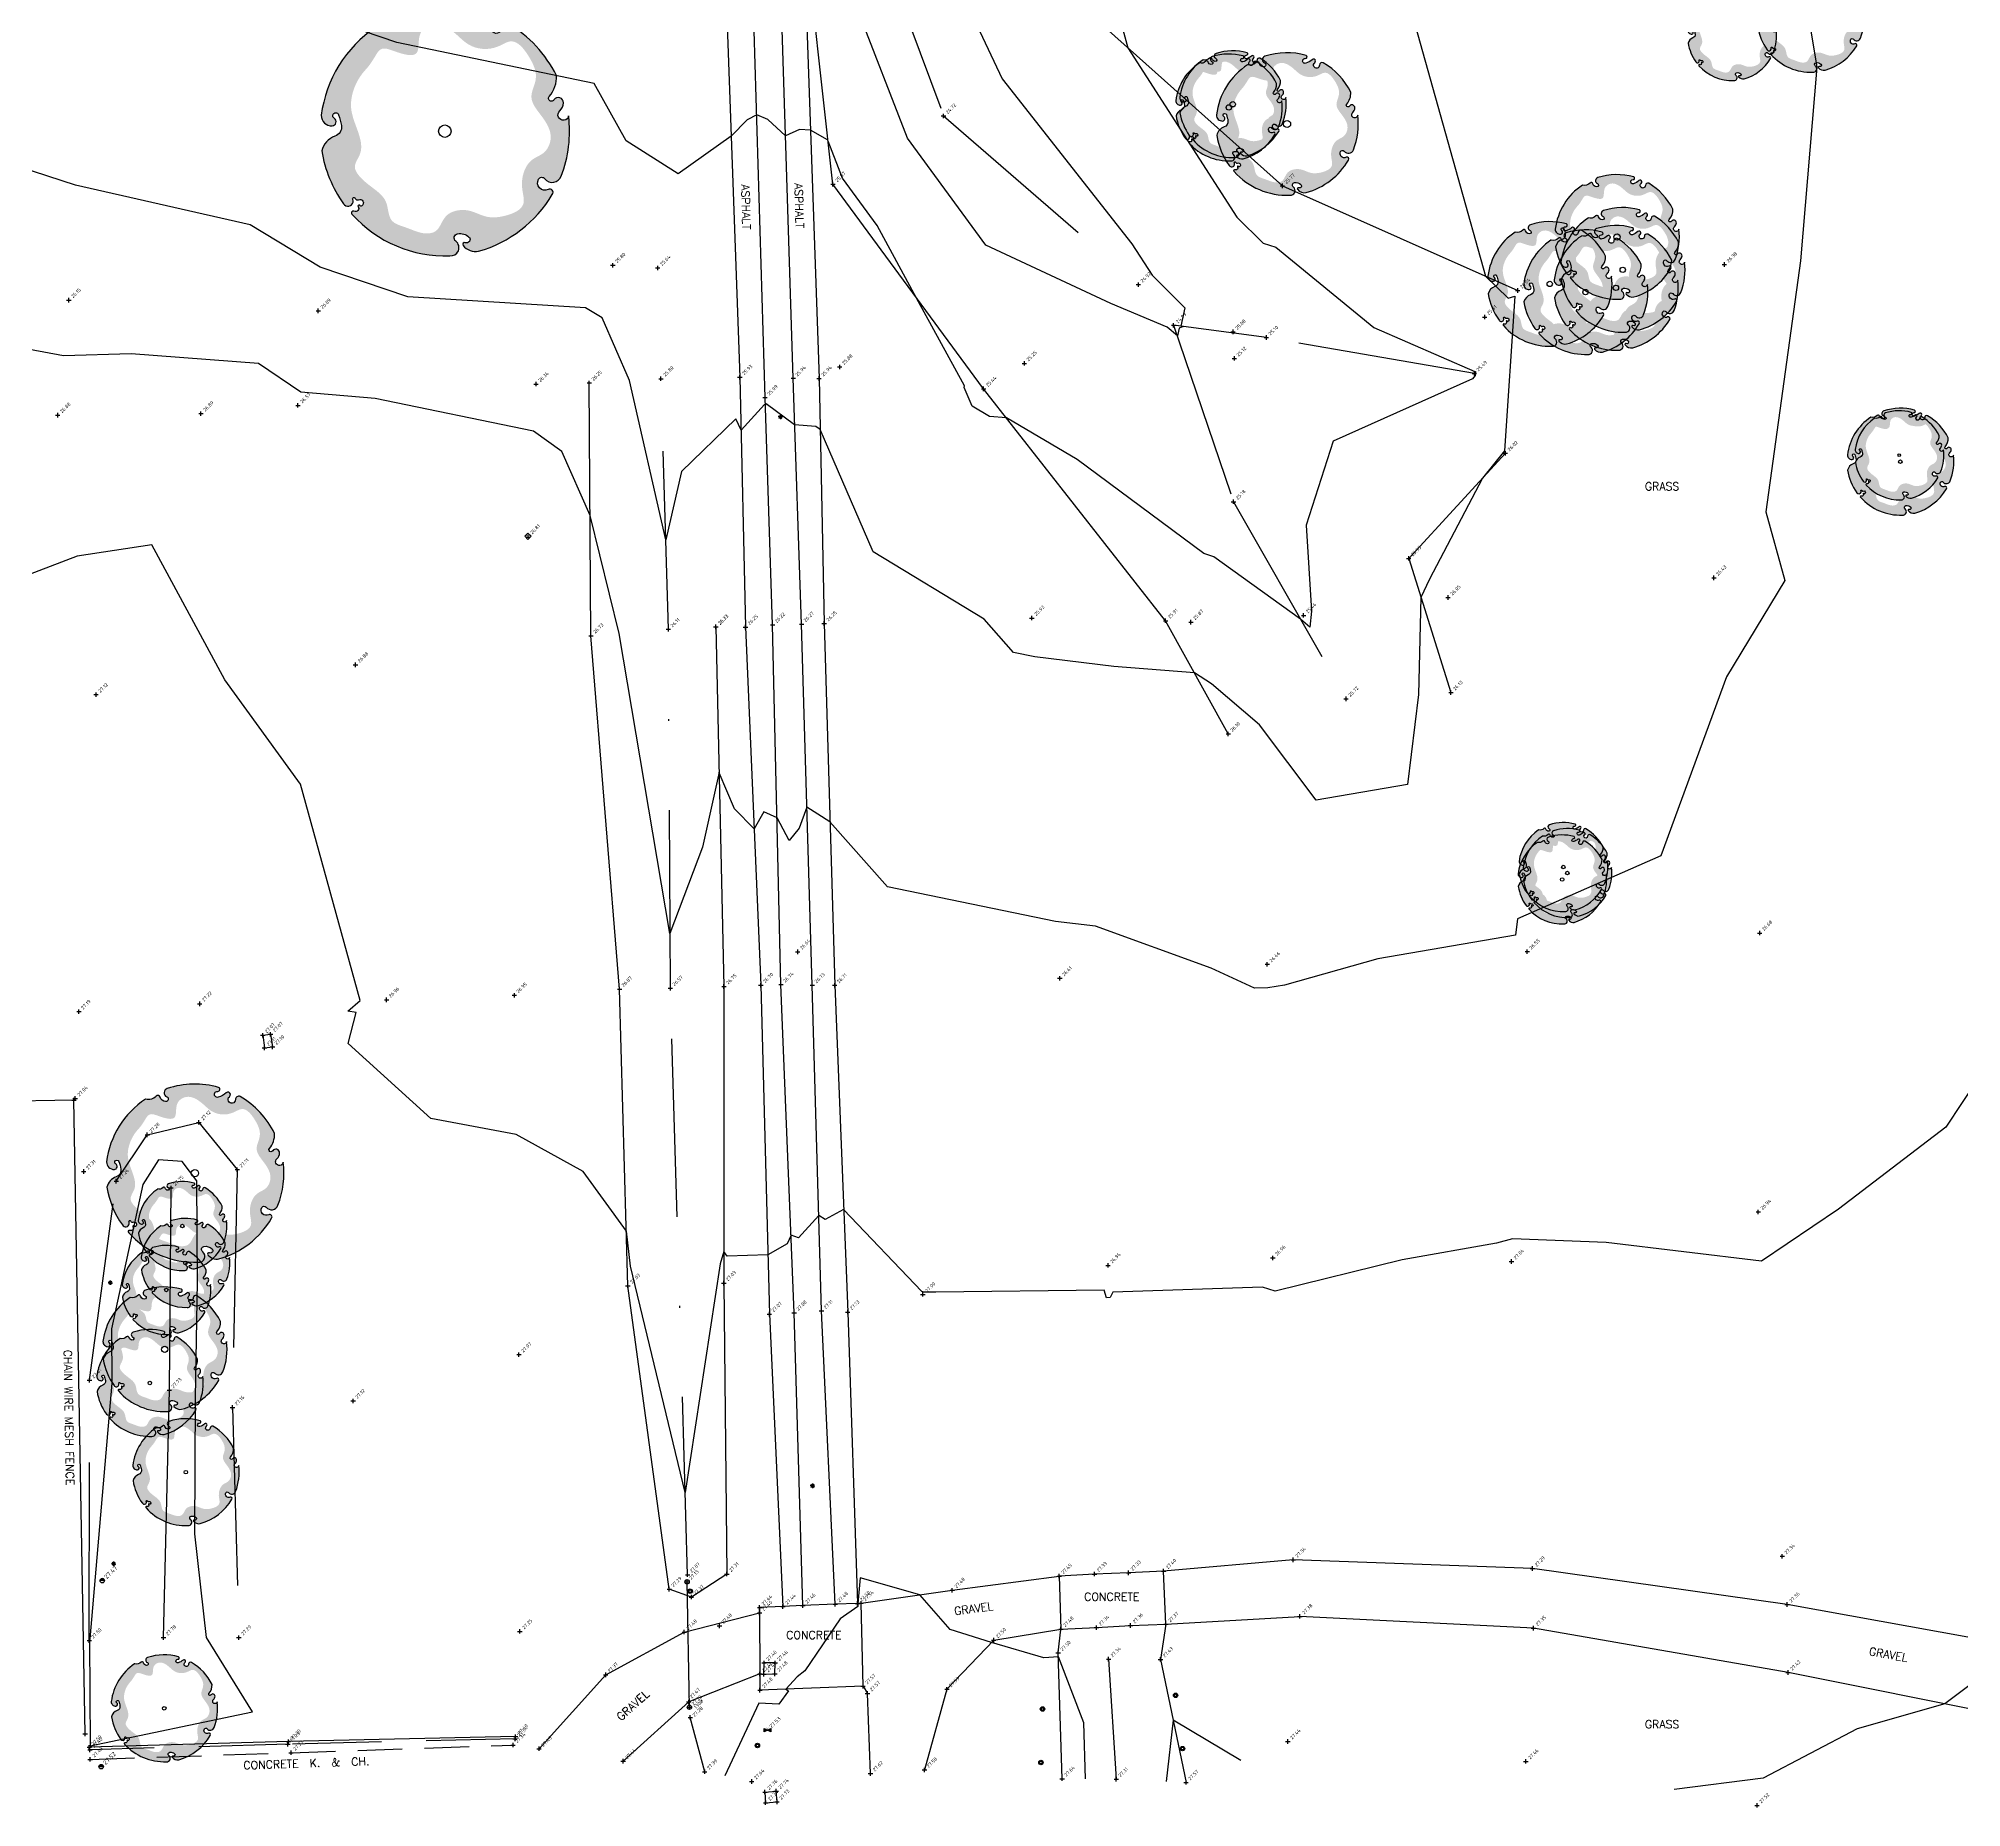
# Model space of a CAD drawing. Header units: metres. Extents: x 245957 to 247358, y 7418632 to 7419642.
# Drawn here: x 246293 to 246401, y 7418790.5 to 7418889.8 of the extents above; entities that cross this region are included whole.
import ezdxf
from ezdxf.enums import TextEntityAlignment as Align

# ---------------------------------------------------------------- set-up
doc = ezdxf.new("R2010")
doc.units = ezdxf.units.M
for name, pattern in [('DASHDOT', [10, 5, -2.5, 0, -2.5]), ('DASHED', [0.75, 0.5, -0.25]), ('HIDDEN', [0.375, 0.25, -0.125]), ('PHANTOM', [2.5, 1.25, -0.25, 0.25, -0.25, 0.25, -0.25])]:
    doc.linetypes.add(name, pattern=pattern)
for name, color, linetype in [('-TEXT', 7, 'Continuous'), ('102_TOP_OF_BANK', 37, 'PHANTOM'), ('102_TOP_OF_BANK-L', 37, 'PHANTOM'), ('102_TOP_OF_BANK-S', 37, 'PHANTOM'), ('103_TOE_OF_BATTER', 37, 'DASHDOT'), ('103_TOE_OF_BATTER-L', 37, 'DASHDOT'), ('103_TOE_OF_BATTER-S', 37, 'DASHDOT'), ('104_EXISTING_SURFACE-L', 35, 'Continuous'), ('104_EXISTING_SURFACE-S', 35, 'Continuous'), ('201_SINGLE_TREE-H', 63, 'Continuous'), ('201_SINGLE_TREE-S', 96, 'Continuous'), ('307_WING_WALL-L', 84, 'Continuous'), ('307_WING_WALL-S', 84, 'Continuous'), ('321_INVERT_OF_PIPE', 84, 'Continuous'), ('321_INVERT_OF_PIPE-L', 84, 'Continuous'), ('321_INVERT_OF_PIPE-S', 84, 'Continuous'), ('403_EDGE_OF_BITUMEN', 8, 'Continuous'), ('403_EDGE_OF_BITUMEN-L', 8, 'Continuous'), ('403_EDGE_OF_BITUMEN-S', 8, 'Continuous'), ('405_EDGE_FORMATION', 33, 'Continuous'), ('405_EDGE_FORMATION-L', 33, 'Continuous'), ('405_EDGE_FORMATION-S', 33, 'Continuous'), ('408_BACK_OF_KERB', 10, 'Continuous'), ('408_BACK_OF_KERB-L', 10, 'Continuous'), ('408_BACK_OF_KERB-S', 10, 'Continuous'), ('521_BOLLARD', 89, 'Continuous'), ('521_BOLLARD-S', 89, 'Continuous'), ('903_FENCE', 24, 'FENCELINE'), ('903_FENCE-S', 24, 'Continuous'), ('Surface_Contours_Major', 4, 'Continuous'), ('Surface_Contours_Minor', 253, 'Continuous')]:
    doc.layers.add(name, color=color, linetype=linetype)
for name, color, linetype, true_color in [('406_LIP_OF_KERB', 7, 'HIDDEN', 0xff4100), ('406_LIP_OF_KERB-L', 7, 'HIDDEN', 0xff4100), ('406_LIP_OF_KERB-S', 7, 'HIDDEN', 0xff4100), ('407_INVERT_OF_KERB', 7, 'DASHED', 0xff4100), ('407_INVERT_OF_KERB-L', 7, 'DASHED', 0xff4100), ('407_INVERT_OF_KERB-S', 7, 'DASHED', 0xff4100), ('419_EDGE_OF_CONCRETE', 7, 'Continuous', 0xff4100), ('419_EDGE_OF_CONCRETE-L', 7, 'Continuous', 0xff4100), ('419_EDGE_OF_CONCRETE-S', 7, 'Continuous', 0xff4100), ('711_LIGHT_POLE-S', 7, 'Continuous', 0xffa500), ('716_ELECTRICITY_PIT', 7, 'ELECTRICAL', 0xffa500), ('716_ELECTRICITY_PIT-L', 7, 'ELECTRICAL', 0xffa500), ('716_ELECTRICITY_PIT-S', 7, 'ELECTRICAL', 0xffa500), ('751_WATER_STOP_VALVE-L', 7, 'Continuous', 0x0041ff), ('751_WATER_STOP_VALVE-S', 7, 'Continuous', 0x0041ff), ('762_UNCLASSIFIED_PIT', 7, 'Continuous', 0xff64ac), ('762_UNCLASSIFIED_PIT-L', 7, 'Continuous', 0xff64ac), ('762_UNCLASSIFIED_PIT-S', 7, 'Continuous', 0xff64ac), ('764_UNCLASS_UTILITY-L', 7, 'Continuous', 0xff64ac), ('764_UNCLASS_UTILITY-S', 7, 'Continuous', 0xff64ac)]:
    doc.layers.add(name, color=color, linetype=linetype, true_color=true_color)
doc.styles.add('ISO', font='iso.shx')
doc.styles.add('ISO18', font='iso.shx')
doc.styles.add('ISO2.5', font='isocp.shx', dxfattribs={"height": 2.5})
doc.styles.get("Standard").update_dxf_attribs({"font": 'SIMPLEX.shx'})
doc.styles.add('Styleromans', font='romans.shx')
doc.linetypes.add('ELECTRICAL', pattern='A,2,-0.15,["E",ISO18,S=0.2,R=0,X=-0.015,Y=-0.1],-0.15', length=2.3)
doc.linetypes.add('FENCELINE', pattern='A,0.5,-0.2,["/",Standard,S=0.1,R=0,X=0,Y=-0.05],-0.25', length=0.95)

# ---------------------------------------------------------------- blocks, each defined once
blk = doc.blocks.new('CROSS')
at = {"color": 0, "linetype": 'Continuous'}
for p, q in [((-0.5, 0), (0.5, 0)), ((0, -0.5), (0, 0.5))]:
    blk.add_line(p, q, dxfattribs=at)
blk = doc.blocks.new('321')
at = {"layer": '321_INVERT_OF_PIPE', "color": 0, "linetype": 'Continuous'}
for p, q in [((-0.5, 0), (0.5, 0)), ((0, -0.5), (0, 0.5))]:
    blk.add_line(p, q, dxfattribs=at)
blk.add_circle((0, 0), 0.5, dxfattribs=at)
blk = doc.blocks.new('521')
at = {"layer": '521_BOLLARD', "color": 0}
for radius in [0.5, 0.39, 0.3]:
    blk.add_circle((0, 0), radius, dxfattribs=at)
blk = doc.blocks.new('716')
at = {"layer": '716_ELECTRICITY_PIT', "color": 0, "linetype": 'Continuous'}
for p, q in [((0, 0.5), (-0.5, 0)), ((0.5, 0), (-0.5, 0)), ((-0.48, 0.13), (0.48, 0.13)), ((-0.43, 0.26), (-0.43, 0)), ((0.43, 0.25), (-0.43, 0.25)), ((-0.36, 0.35), (0.36, 0.35)), ((-0.35, 0), (-0.35, 0.36)), ((-0.35, 0), (0, 0.35)), ((0.26, 0.43), (-0.26, 0.43)), ((-0.25, 0.43), (-0.25, 0)), ((0, 0.25), (-0.25, 0)), ((-0.13, 0), (-0.13, 0.48)), ((-0.13, 0), (0, 0.13)), ((0, 0.5), (0, 0)), ((0.5, 0), (0, 0.5)), ((0, 0.35), (0.35, 0)), ((0.25, 0), (0, 0.25)), ((0, 0.13), (0.13, 0)), ((0.13, 0), (0.13, 0.48)), ((0.25, 0), (0.25, 0.43)), ((0.35, 0.36), (0.35, 0)), ((0.43, 0), (0.43, 0.26))]:
    blk.add_line(p, q, dxfattribs=at)
at = {"layer": '716_ELECTRICITY_PIT', "color": 0}
blk.add_circle((0, 0), 0.5, dxfattribs=at).dxf.unprotected_set("ltscale", 0)
blk = doc.blocks.new('201T')
at = {"layer": '201_SINGLE_TREE-S'}
blk.add_circle((0, 0), 0.5, dxfattribs=at)
blk = doc.blocks.new('201C')
at = {"layer": '201_SINGLE_TREE-H', "transparency": 33554534}
h = blk.add_hatch(color=256, dxfattribs=at)
h.paths.add_polyline_path([(-0.3717, -0.3344, 0.222926), (0.0196, -0.4996, 0.770799), (0.0439, -0.4417, -0.650302), (0.0511, -0.4116, -0.234737), (0.0964, -0.4247, -0.847312), (0.0816, -0.4475, 0.78443), (0.0732, -0.4583, 0.276934), (0.1352, -0.4813, 0.193599), (0.4309, -0.2536, 0.800435), (0.4144, -0.2337, -0.75216), (0.3757, -0.1925, -0.528914), (0.4006, -0.1909, 0.594112), (0.4663, -0.1804, 0.123805), (0.4962, 0.0616, -1.41759), (0.4607, 0.0811, 0.206906), (0.4758, 0.1133, 0.759729), (0.4374, 0.1252, -1.073307), (0.4187, 0.1392, 0.194379), (0.4474, 0.2231, 0.144612), (0.2544, 0.4304, 0.53339), (0.2277, 0.4128, -1.592592), (0.1939, 0.4293, 1.030038), (0.1758, 0.4513, -0.10361), (0.1314, 0.4262, -1.238487), (0.1282, 0.4593, 0.884725), (0.1336, 0.4818, 0.147549), (-0.1551, 0.4753, 0.71725), (-0.1579, 0.4291, -0.864032), (-0.1646, 0.4015, -0.310704), (-0.1946, 0.4266, 0.58143), (-0.2167, 0.4321, -0.281558), (-0.2766, 0.4162), (-0.2775, 0.4159, 0.217121), (-0.4959, 0.0634), (-0.4959, 0.0634, 0.440011), (-0.4522, 0.021, 0.723973), (-0.4442, 0.0516, -1.384648), (-0.4262, 0.0659, -0.051107), (-0.4149, 0.0223, -0.361502), (-0.441, -0.0208, 0.256822), (-0.4937, -0.0791, 0.116166), (-0.4065, -0.2911, 0.67803), (-0.3682, -0.2843, 0.170035), (-0.3696, -0.274, -1.054701), (-0.3596, -0.2696, 0.431903), (-0.3468, -0.2749, -0.910728), (-0.3329, -0.2993, -0.42046), (-0.3418, -0.2976, 1.007885), (-0.3479, -0.3018, -0.766634), (-0.3646, -0.3216, 0.938602), (-0.3717, -0.3344)])
edge = h.paths.add_edge_path(flags=16)
edge.add_spline(control_points=[(-0.3177, 0.2468), (-0.303, 0.2628), (-0.2856, 0.2893), (-0.256, 0.3411), (-0.1928, 0.3155), (-0.0921, 0.286), (-0.1162, 0.3941), (-0.0359, 0.4462), (0.0392, 0.3985), (0.1028, 0.3299), (0.1957, 0.3214), (0.2784, 0.3804), (0.3442, 0.2961), (0.3785, 0.2147), (0.3303, 0.1307), (0.3915, 0.0592), (0.4378, -0.0139), (0.4055, -0.0919), (0.3459, -0.1091), (0.3102, -0.1666), (0.3057, -0.2282), (0.3286, -0.3091), (0.2408, -0.3447), (0.1647, -0.3496), (0.103, -0.3142), (0.0463, -0.3153), (0.0047, -0.3356), (-0.0139, -0.3682), (-0.0327, -0.4069), (-0.0927, -0.4151), (-0.1463, -0.3868), (-0.23, -0.3665), (-0.2245, -0.2773), (-0.2864, -0.2294), (-0.3344, -0.1941), (-0.3737, -0.1409), (-0.3276, -0.0866), (-0.344, -0.0009), (-0.3866, 0.0828), (-0.3665, 0.1796), (-0.3359, 0.2271), (-0.3177, 0.2468)], knot_values=[0, 0, 0, 0, 0.064972, 0.101243, 0.15652, 0.245586, 0.324463, 0.387907, 0.486094, 0.554514, 0.671826, 0.728629, 0.823661, 0.919885, 0.989953, 1.075257, 1.171704, 1.23593, 1.293575, 1.346478, 1.426142, 1.479146, 1.570817, 1.644481, 1.712561, 1.774901, 1.807, 1.846291, 1.885582, 1.928182, 2.007036, 2.074591, 2.151638, 2.226455, 2.293426, 2.340744, 2.397548, 2.47317, 2.587294, 2.673595, 2.754259, 2.754259, 2.754259, 2.754259], degree=3, periodic=0)
at = {"layer": '201_SINGLE_TREE-S'}
blk.add_lwpolyline([(-0.3717, -0.3344, 0.222926), (0.0196, -0.4996, 0.770799), (0.0439, -0.4417, -0.650302), (0.0511, -0.4116, -0.234737), (0.0964, -0.4247, -0.847312), (0.0816, -0.4475, 0.78443), (0.0732, -0.4583, 0.276934), (0.1352, -0.4813, 0.193599), (0.4309, -0.2536, 0.800435), (0.4144, -0.2337, -0.75216), (0.3757, -0.1925, -0.528914), (0.4006, -0.1909, 0.594112), (0.4663, -0.1804, 0.123805), (0.4962, 0.0616, -1.41759), (0.4607, 0.0811, 0.206906), (0.4758, 0.1133, 0.759729), (0.4374, 0.1252, -1.073307), (0.4187, 0.1392, 0.194379), (0.4474, 0.2231, 0.144612), (0.2544, 0.4304, 0.53339), (0.2277, 0.4128, -1.592592), (0.1939, 0.4293, 1.030038), (0.1758, 0.4513, -0.10361), (0.1314, 0.4262, -1.238487), (0.1282, 0.4593, 0.884725), (0.1336, 0.4818, 0.147549), (-0.1551, 0.4753, 0.71725), (-0.1579, 0.4291, -0.864032), (-0.1646, 0.4015, -0.310704), (-0.1946, 0.4266, 0.58143), (-0.2167, 0.4321, -0.281558), (-0.2766, 0.4162), (-0.2775, 0.4159, 0.217121), (-0.4959, 0.0634), (-0.4959, 0.0634, 0.440011), (-0.4522, 0.021, 0.723973), (-0.4442, 0.0516, -1.384648), (-0.4262, 0.0659, -0.051107), (-0.4149, 0.0223, -0.361502), (-0.441, -0.0208, 0.256822), (-0.4937, -0.0791, 0.116166), (-0.4065, -0.2911, 0.67803), (-0.3682, -0.2843, 0.170035), (-0.3696, -0.274, -1.054701), (-0.3596, -0.2696, 0.431903), (-0.3468, -0.2749, -0.910728), (-0.3329, -0.2993, -0.42046), (-0.3418, -0.2976, 1.007885), (-0.3479, -0.3018, -0.766634), (-0.3646, -0.3216, 0.938602), (-0.3717, -0.3344)], format="xyb", dxfattribs=at)
blk = doc.blocks.new('711')
blk.add_hatch(color=0).paths.add_polyline_path([(0.18, 0, 1), (-0.18, 0, 1)])
at = {"color": 0}
for p, q in [((-0.18, 0), (-0.5, 0)), ((-0.13, 0.13), (-0.35, 0.35)), ((0, 0.5), (0, 0.18)), ((0.13, 0.13), (0.35, 0.35)), ((0.18, 0), (0.5, 0)), ((-0.35, -0.35), (-0.13, -0.13)), ((0, -0.18), (0, -0.5)), ((0.13, -0.13), (0.35, -0.35))]:
    blk.add_line(p, q, dxfattribs=at)
blk.add_circle((0, 0), 0.177, dxfattribs=at)
blk = doc.blocks.new('751')
at = {"transparency": 33554559}
h = blk.add_hatch(color=0, dxfattribs=at)
h.paths.add_polyline_path([(0, 0), (0.75, -0.38), (0.75, 0.38)])
h.paths.add_polyline_path([(-0.75, -0.38), (0, 0), (-0.75, 0.38)])
at = {"color": 0}
for p, q in [((-0.75, 0.38), (0, 0)), ((-0.75, -0.38), (-0.75, 0.38)), ((0, 0), (-0.75, -0.38)), ((0, 0), (0.75, 0.38)), ((0.75, -0.38), (0, 0)), ((0.75, 0.38), (0.75, -0.38))]:
    blk.add_line(p, q, dxfattribs=at)
at = {"color": 0, "style": 'ISO'}
blk.add_text('W', height=0.4, dxfattribs=at).set_placement((0, 0.4), align=Align.MIDDLE_CENTER)
blk = doc.blocks.new('764')
at = {"layer": '762_UNCLASSIFIED_PIT', "color": 0}
blk.add_lwpolyline([(0.71, 0), (0, 0.71), (-0.71, 0), (0, -0.71)], close=True, dxfattribs=at)
at = {"layer": '762_UNCLASSIFIED_PIT', "color": 0, "style": 'Styleromans'}
blk.add_text('U', height=0.6, dxfattribs=at).set_placement((0, 0), align=Align.MIDDLE_CENTER)
blk = doc.blocks.new('A')
at = {"layer": '-TEXT'}
blk.add_text('ASPHALT', height=0.45, dxfattribs=at).set_placement((-0.05, -0.24), align=Align.CENTER)
blk = doc.blocks.new('G')
at = {"layer": '-TEXT'}
blk.add_text('GRASS', height=0.45, dxfattribs=at).set_placement((0.02, -0.24), align=Align.CENTER)
blk = doc.blocks.new('CK')
at = {"layer": '-TEXT'}
blk.add_text('CONCRETE  K.  &  CH.', height=0.45, dxfattribs=at).set_placement((-0.03, -0.24), align=Align.CENTER)
blk = doc.blocks.new('C')
at = {"layer": '-TEXT'}
blk.add_text('CONCRETE', height=0.45, dxfattribs=at).set_placement((0, -0.23), align=Align.CENTER)
blk = doc.blocks.new('GR')
at = {"layer": '-TEXT'}
blk.add_text('GRAVEL', height=0.45, dxfattribs=at).set_placement((0.04, -0.22), align=Align.CENTER)

msp = doc.modelspace()

# ---------------------------------------------------------------- linework, layer by layer
at = {"layer": '102_TOP_OF_BANK', "ltscale": 20}
for p, q in [((246337.6, 7418881.63), (246336.12, 7418894.96)), ((246352.38, 7418890.88), (246362.84, 7418881.54)), ((246346.06, 7418870.14), (246337.6, 7418881.63)), ((246362.84, 7418881.54), (246376.05, 7418875.66)), ((246324.01, 7418856.28), (246323.92, 7418870.47)), ((246356.28, 7418857.12), (246346.06, 7418870.14)), ((246375.36, 7418866.52), (246369.93, 7418860.62)), ((246369.93, 7418860.62), (246372.3, 7418853.09)), ((246325.62, 7418836.44), (246324.01, 7418856.28)), ((246331.02, 7418856.78), (246331.48, 7418836.58)), ((246359.8, 7418850.76), (246356.28, 7418857.12)), ((246326.08, 7418819.78), (246325.62, 7418836.44)), ((246331.48, 7418836.58), (246331.47, 7418819.92)), ((246300.34, 7418813.91), (246300.43, 7418825.27)), ((246328.41, 7418802.74), (246326.08, 7418819.78)), ((246331.47, 7418819.92), (246331.64, 7418803.59)), ((246300.01, 7418800.02), (246300.34, 7418813.91)), ((246331.64, 7418803.59), (246329.65, 7418802.3)), ((246329.65, 7418802.3), (246328.41, 7418802.74)), ((246350.25, 7418799.16), (246350.4, 7418800.5)), ((246356.3, 7418800.78), (246355.99, 7418798.8)), ((246350.47, 7418792.1), (246350.25, 7418799.16)), ((246355.99, 7418798.8), (246357.43, 7418791.89))]:
    msp.add_line(p, q, dxfattribs=at)
at = {"layer": '103_TOE_OF_BATTER', "ltscale": 2}
for p, q in [((246340.18, 7418895.27), (246343.81, 7418885.46)), ((246343.81, 7418885.46), (246354.75, 7418875.99)), ((246361.94, 7418873.02), (246356.73, 7418873.71)), ((246356.73, 7418873.71), (246360.09, 7418863.8)), ((246373.62, 7418871.01), (246361.94, 7418873.02)), ((246328.36, 7418856.64), (246327.94, 7418870.71)), ((246360.09, 7418863.8), (246366.41, 7418852.73)), ((246328.47, 7418836.49), (246328.36, 7418856.64)), ((246329.44, 7418803.55), (246328.47, 7418836.49)), ((246297.36, 7418825.65), (246299.1, 7418828.25)), ((246299.1, 7418828.25), (246301.99, 7418828.95)), ((246301.99, 7418828.95), (246304.15, 7418826.3)), ((246304.15, 7418826.3), (246303.88, 7418812.94)), ((246295.85, 7418814.47), (246297.36, 7418825.65)), ((246295.84, 7418799.85), (246295.85, 7418814.47)), ((246303.88, 7418812.94), (246304.24, 7418800.02)), ((246353.08, 7418798.81), (246353.51, 7418792.07)), ((246330.4, 7418792.49), (246329.59, 7418795.54))]:
    msp.add_line(p, q, dxfattribs=at)
at = {"layer": '321_INVERT_OF_PIPE'}
msp.add_line((246329.54, 7418796.11), (246329.41, 7418803.15), dxfattribs=at)
at = {"layer": '403_EDGE_OF_BITUMEN'}
for p, q in [((246331.53, 7418894.38), (246332.37, 7418870.79)), ((246333.79, 7418869.65), (246333.05, 7418894.46)), ((246335.37, 7418870.73), (246334.62, 7418894.56)), ((246335.99, 7418894.62), (246336.82, 7418870.72)), ((246332.37, 7418870.79), (246332.69, 7418856.76)), ((246335.84, 7418856.93), (246335.37, 7418870.73)), ((246336.82, 7418870.72), (246337.11, 7418856.96)), ((246334.21, 7418856.89), (246333.79, 7418869.65)), ((246332.69, 7418856.76), (246333.55, 7418836.65)), ((246334.68, 7418836.69), (246334.21, 7418856.89)), ((246336.44, 7418836.65), (246335.84, 7418856.93)), ((246337.11, 7418856.96), (246337.7, 7418836.65)), ((246333.55, 7418836.65), (246334.03, 7418818.18)), ((246335.42, 7418818.26), (246334.68, 7418836.69)), ((246336.96, 7418818.36), (246336.44, 7418836.65)), ((246337.7, 7418836.65), (246338.43, 7418818.3)), ((246334.03, 7418818.18), (246334.79, 7418801.76)), ((246335.91, 7418801.82), (246335.42, 7418818.26)), ((246337.73, 7418801.89), (246336.96, 7418818.36)), ((246338.43, 7418818.3), (246338.98, 7418801.94))]:
    msp.add_line(p, q, dxfattribs=at)
at = {"layer": '405_EDGE_FORMATION'}
for p, q in [((246363.45, 7418804.39), (246356.17, 7418803.76)), ((246376.88, 7418803.9), (246363.45, 7418804.39)), ((246344.3, 7418802.68), (246350.31, 7418803.48)), ((246391.18, 7418801.88), (246376.88, 7418803.9)), ((246339.18, 7418801.95), (246344.3, 7418802.68)), ((246329.25, 7418800.33), (246333.48, 7418801.41)), ((246356.3, 7418800.78), (246363.82, 7418801.21)), ((246376.94, 7418800.55), (246363.82, 7418801.21)), ((246405.7, 7418799.26), (246391.18, 7418801.88)), ((246324.84, 7418797.93), (246329.25, 7418800.33)), ((246346.63, 7418799.88), (246350.4, 7418800.5)), ((246391.23, 7418798.06), (246376.94, 7418800.55)), ((246346.63, 7418799.88), (246344, 7418797.12)), ((246321.1, 7418793.78), (246324.84, 7418797.93)), ((246333.5, 7418797.98), (246329.5, 7418796.41)), ((246405.12, 7418795.28), (246391.23, 7418798.06)), ((246339.29, 7418797.29), (246339.54, 7418796.89)), ((246339.71, 7418792.39), (246339.54, 7418796.89)), ((246344, 7418797.12), (246342.74, 7418792.59)), ((246329.5, 7418796.41), (246325.82, 7418793.08))]:
    msp.add_line(p, q, dxfattribs=at)
at = {"layer": '406_LIP_OF_KERB', "ltscale": 10}
for p, q in [((246295.89, 7418793.18), (246307.17, 7418793.56)), ((246307.17, 7418793.56), (246319.64, 7418793.99))]:
    msp.add_line(p, q, dxfattribs=at)
at = {"layer": '407_INVERT_OF_KERB', "ltscale": 10}
for p, q in [((246306.99, 7418794.04), (246295.88, 7418793.72)), ((246319.75, 7418794.33), (246306.99, 7418794.04))]:
    msp.add_line(p, q, dxfattribs=at)
at = {"layer": '408_BACK_OF_KERB'}
for p, q in [((246307.02, 7418794.18), (246295.84, 7418793.86)), ((246319.78, 7418794.46), (246307.02, 7418794.18))]:
    msp.add_line(p, q, dxfattribs=at)
at = {"layer": '419_EDGE_OF_CONCRETE'}
for p, q in [((246352.29, 7418803.59), (246350.31, 7418803.48)), ((246350.31, 7418803.48), (246350.4, 7418800.5)), ((246354.2, 7418803.66), (246352.29, 7418803.59)), ((246356.17, 7418803.76), (246354.2, 7418803.66)), ((246356.3, 7418800.78), (246356.17, 7418803.76)), ((246334.79, 7418801.76), (246333.48, 7418801.71)), ((246333.48, 7418801.71), (246333.48, 7418801.41)), ((246333.48, 7418801.41), (246333.5, 7418797.98)), ((246335.91, 7418801.82), (246334.79, 7418801.76)), ((246337.73, 7418801.89), (246335.91, 7418801.82)), ((246338.98, 7418801.94), (246337.73, 7418801.89)), ((246339.18, 7418801.95), (246338.98, 7418801.94)), ((246339.29, 7418797.29), (246339.18, 7418801.95)), ((246350.4, 7418800.5), (246352.4, 7418800.58)), ((246352.4, 7418800.58), (246354.31, 7418800.7)), ((246354.31, 7418800.7), (246356.3, 7418800.78)), ((246333.5, 7418797.98), (246333.5, 7418797.07)), ((246339.29, 7418797.29), (246333.5, 7418797.07))]:
    msp.add_line(p, q, dxfattribs=at)
at = {"layer": '762_UNCLASSIFIED_PIT'}
for p, q in [((246305.58, 7418833.84), (246306.02, 7418833.9)), ((246305.58, 7418833.84), (246305.68, 7418833.13)), ((246306.02, 7418833.9), (246306.13, 7418833.19)), ((246305.68, 7418833.13), (246306.13, 7418833.19)), ((246333.72, 7418797.97), (246333.73, 7418798.6)), ((246333.72, 7418797.97), (246334.34, 7418797.99)), ((246334.36, 7418798.6), (246333.73, 7418798.6)), ((246334.34, 7418797.99), (246334.36, 7418798.6)), ((246333.78, 7418791.35), (246334.41, 7418791.4)), ((246334.46, 7418790.8), (246334.41, 7418791.4)), ((246333.78, 7418791.35), (246333.82, 7418790.75)), ((246333.82, 7418790.75), (246334.46, 7418790.8))]:
    msp.add_line(p, q, dxfattribs=at)
at = {"layer": '903_FENCE', "ltscale": 20}
for p, q in [((246294.98, 7418830.2), (246260.28, 7418829.58)), ((246295.61, 7418794.62), (246294.98, 7418830.2))]:
    msp.add_line(p, q, dxfattribs=at)
at = {"layer": 'Surface_Contours_Major'}
for points, elevation in [([(246369.59, 7418893.1), (246374.24, 7418876.46), (246375.52, 7418875.24), (246375.89, 7418875.35), (246375.31, 7418866.66), (246374.07, 7418865.12), (246371.1, 7418859.46), (246370.62, 7418858.42), (246370.48, 7418852.98), (246369.86, 7418847.92), (246364.73, 7418847.04), (246361.55, 7418851.28), (246358.86, 7418853.57), (246357.9, 7418854.19), (246353.37, 7418854.55), (246348.94, 7418855.09), (246347.73, 7418855.34), (246346.1, 7418857.2), (246339.85, 7418860.99), (246336.88, 7418867.86), (246336.63, 7418868.02), (246335.45, 7418868.11), (246333.85, 7418869.29), (246333.81, 7418869.23), (246333.76, 7418869.26), (246332.44, 7418867.82), (246332.15, 7418868.46), (246329.1, 7418865.49), (246328.21, 7418861.66), (246326.17, 7418870.61), (246324.65, 7418874.13), (246323.7, 7418874.69), (246313.72, 7418875.3), (246308.8, 7418876.97), (246304.87, 7418879.35), (246295.06, 7418881.58), (246287.98, 7418883.88)], 26), ([(246345.37, 7418891.24), (246347.11, 7418887.55), (246354.39, 7418878.28), (246355.52, 7418876.52), (246357.36, 7418874.69), (246357.14, 7418873.66), (246357.26, 7418873.64), (246357.04, 7418873.54), (246356.94, 7418873.11), (246356.37, 7418873.61), (246353.21, 7418874.93), (246346.18, 7418878.21), (246341.79, 7418884.21), (246339, 7418891.4)], 25), ([(246403.77, 7418834.22), (246400.1, 7418828.69), (246394.07, 7418824.07), (246389.75, 7418821.15), (246381.02, 7418822.21), (246375.76, 7418822.41), (246374.86, 7418822.16), (246369.57, 7418821.23), (246362.43, 7418819.47), (246361.73, 7418819.7), (246353.32, 7418819.42), (246353.17, 7418819.12), (246352.97, 7418819.1), (246352.83, 7418819.53), (246343.38, 7418819.41), (246342.71, 7418819.42), (246342.6, 7418819.46), (246338.2, 7418824.05), (246337.17, 7418823.49), (246336.81, 7418823.72), (246335.66, 7418822.47), (246335.25, 7418822.61), (246335.03, 7418822.14), (246333.95, 7418821.52), (246331.66, 7418821.44), (246331.47, 7418821.71), (246331.27, 7418821.01), (246329.3, 7418808.17), (246326.24, 7418820.87), (246326, 7418822.84), (246323.57, 7418826.2), (246319.81, 7418828.27), (246315.02, 7418829.17), (246310.38, 7418833.38), (246310.82, 7418835.12), (246310.36, 7418835.19), (246311.06, 7418835.8), (246307.71, 7418847.94), (246303.45, 7418853.8), (246299.36, 7418861.38), (246295.16, 7418860.75), (246286.29, 7418857.35)], 27)]:
    msp.add_lwpolyline(points, dxfattribs=dict(at, elevation=elevation))
at = {"layer": 'Surface_Contours_Minor'}
for points, elevation in [([(246391.43, 7418896.81), (246392.85, 7418888.2), (246391.94, 7418877.33), (246389.99, 7418863.24), (246391.06, 7418859.37), (246387.78, 7418853.97), (246384.08, 7418843.92), (246376.04, 7418840.38), (246375.93, 7418839.46), (246368.2, 7418838.13), (246362.95, 7418836.66), (246362.02, 7418836.5), (246361.28, 7418836.48), (246358.83, 7418837.61), (246352.35, 7418839.96), (246350.09, 7418840.23), (246340.66, 7418842.17), (246337.43, 7418845.83), (246336.76, 7418846.25), (246336.14, 7418846.65), (246335.7, 7418845.48), (246335.14, 7418844.77), (246334.46, 7418846.06), (246333.72, 7418846.39), (246333.17, 7418845.43), (246332.08, 7418846.56), (246331.22, 7418848.58), (246331.21, 7418848.61), (246330.27, 7418844.4), (246328.45, 7418839.55), (246325.6, 7418856.41), (246323.97, 7418863.02), (246322.38, 7418866.62), (246320.79, 7418867.77), (246311.89, 7418869.6), (246307.72, 7418869.95), (246305.34, 7418871.57), (246298.2, 7418872.11), (246294.39, 7418872), (246286.73, 7418873.42)], 26.5), ([(246353.44, 7418891.88), (246354.15, 7418889.29), (246360.28, 7418879.78), (246361.75, 7418878.32), (246362.47, 7418878.09), (246367.98, 7418873.59), (246373.64, 7418871.11), (246373.68, 7418871.12), (246373.66, 7418870.89), (246373.51, 7418870.7), (246365.69, 7418867.2), (246364.17, 7418862.48), (246364.47, 7418857.66), (246364.37, 7418856.75), (246363.86, 7418857.21), (246358.99, 7418860.7), (246358.43, 7418860.89), (246351.31, 7418866.18), (246347.34, 7418868.51), (246346.39, 7418868.58), (246345.41, 7418869.17), (246344.96, 7418870.21), (246344.98, 7418870.3), (246342.3, 7418875.24), (246340.08, 7418879.31), (246338.14, 7418881.96), (246337.33, 7418884.04), (246337.29, 7418884.12), (246336.34, 7418884.67), (246335.73, 7418884.71), (246334.94, 7418884.35), (246333.95, 7418885.27), (246333.32, 7418885.53), (246332.79, 7418885.25), (246331.89, 7418884.32), (246328.9, 7418882.21), (246325.98, 7418884.07), (246324.2, 7418887.28), (246313.11, 7418889.59), (246309.36, 7418890.86)], 25.5), ([(246351.78, 7418792.09), (246351.69, 7418795.23), (246350.26, 7418798.95), (246349.45, 7418798.89), (246346.5, 7418799.74), (246344.18, 7418800.48), (246342.48, 7418802.42), (246339.12, 7418803.38), (246339, 7418801.94), (246338.99, 7418801.77), (246338.01, 7418801.08), (246336.02, 7418798.16), (246335.59, 7418797.81), (246334.95, 7418797.13), (246335.11, 7418797.03), (246334.56, 7418796.28), (246333.44, 7418796.34), (246331.52, 7418792.26)], 27.5), ([(246403.76, 7418799.1), (246400.03, 7418796.3), (246395.12, 7418794.9), (246389.84, 7418792.13), (246384.83, 7418791.49)], 27.5), ([(246360.5, 7418793.12), (246356.7, 7418795.38), (246356.31, 7418791.94)], 27.5)]:
    msp.add_lwpolyline(points, dxfattribs=dict(at, elevation=elevation))
at = {"layer": 'Surface_Contours_Minor', "elevation": 27.5}
msp.add_lwpolyline([(246298.85, 7418825.47), (246297.08, 7418817.36), (246297.11, 7418814.31), (246295.87, 7418799.96), (246295.86, 7418799.86), (246295.9, 7418793.95), (246305.01, 7418795.86), (246302.43, 7418800.02), (246301.76, 7418805.85), (246301.8, 7418813.51), (246301.91, 7418819.99), (246301.88, 7418825.67), (246301.06, 7418826.75), (246299.72, 7418826.85)], close=True, dxfattribs=at)

# ---------------------------------------------------------------- block references
at = {"layer": '-TEXT'}
for name, p, rotation in [('A', (246332.73, 7418880.3), 271.7087603375673), ('A', (246335.72, 7418880.37), 271.7087603375673), ('GR', (246345.46, 7418801.64), 7.538352959748494), ('GR', (246396.83, 7418799.07), 349.7993467564268), ('GR', (246326.34, 7418796.19), 42.09601716544538), ('CK', (246308.06, 7418792.98), 1.944685079889307)]:
    msp.add_blockref(name, p, dxfattribs=dict(at, rotation=rotation))
for name, p in [('G', (246384.14, 7418864.68, 2)), ('C', (246353.26, 7418802.32)), ('C', (246336.53, 7418800.17)), ('G', (246384.14, 7418795.17, 2))]:
    msp.add_blockref(name, p, dxfattribs=at)
at = {"layer": '102_TOP_OF_BANK-S', "xscale": 0.25, "yscale": 0.25, "zscale": 0.25}
for p in [(246337.6, 7418881.63), (246362.84, 7418881.54), (246376.05, 7418875.66), (246323.92, 7418870.47), (246346.06, 7418870.14), (246375.36, 7418866.52), (246369.93, 7418860.62), (246324.01, 7418856.28), (246331.02, 7418856.78), (246331.03, 7418856.77), (246356.28, 7418857.12), (246372.3, 7418853.09), (246359.8, 7418850.76), (246325.62, 7418836.44), (246331.48, 7418836.58), (246300.43, 7418825.27), (246326.08, 7418819.78), (246331.47, 7418819.92), (246300.34, 7418813.91), (246331.64, 7418803.59), (246328.41, 7418802.74), (246329.65, 7418802.3), (246300.01, 7418800.02), (246350.25, 7418799.16), (246355.99, 7418798.8), (246350.47, 7418792.1), (246357.43, 7418791.89)]:
    msp.add_blockref('CROSS', p, dxfattribs=at)
at = {"layer": '103_TOE_OF_BATTER-S', "xscale": 0.25, "yscale": 0.25, "zscale": 0.25}
for p in [(246343.81, 7418885.46), (246354.75, 7418875.99), (246356.73, 7418873.71), (246361.94, 7418873.02), (246327.94, 7418870.71), (246373.62, 7418871.01), (246360.09, 7418863.8), (246328.36, 7418856.64), (246366.41, 7418852.73), (246328.47, 7418836.49), (246299.1, 7418828.25), (246301.99, 7418828.95), (246304.15, 7418826.3), (246297.36, 7418825.65), (246295.85, 7418814.47), (246303.88, 7418812.94), (246329.44, 7418803.55), (246304.24, 7418800.02), (246295.84, 7418799.85), (246353.08, 7418798.81), (246329.59, 7418795.54), (246330.4, 7418792.49), (246353.51, 7418792.07)]:
    msp.add_blockref('CROSS', p, dxfattribs=at)
at = {"layer": '104_EXISTING_SURFACE-S', "xscale": 0.25, "yscale": 0.25, "zscale": 0.25}
for p in [(246325.24, 7418877.08), (246327.76, 7418876.93), (246387.66, 7418877.12), (246294.69, 7418875.12), (246308.7, 7418874.52), (246360.07, 7418873.34), (246374.2, 7418874.17), (246337.98, 7418871.37), (246348.35, 7418871.57), (246360.14, 7418871.85), (246320.93, 7418870.41), (246307.56, 7418869.21), (246294.07, 7418868.66), (246302.11, 7418868.75), (246387.07, 7418859.53), (246372.14, 7418858.42), (246348.77, 7418857.27), (246364.03, 7418857.42), (246357.7, 7418857.04), (246310.79, 7418854.64), (246296.22, 7418852.97), (246389.64, 7418839.58), (246361.99, 7418837.83), (246376.59, 7418838.54), (246350.34, 7418837.04), (246302.04, 7418835.61), (246312.54, 7418835.83), (246319.71, 7418836.09), (246295.26, 7418835.17), (246295.05, 7418830.29), (246295.53, 7418826.19), (246389.56, 7418823.92), (246353.05, 7418820.92), (246362.3, 7418821.34), (246375.7, 7418821.14), (246342.65, 7418819.29), (246319.97, 7418815.91), (246310.66, 7418813.31), (246390.91, 7418804.59), (246320.02, 7418800.37), (246363.14, 7418794.19), (246376.51, 7418793.07), (246333.04, 7418791.94), (246389.49, 7418790.6)]:
    msp.add_blockref('CROSS', p, dxfattribs=at)
at = {"layer": '201_SINGLE_TREE-S'}
for name, p, xscale, yscale, zscale in [('201C', (246392.5, 7418890.92), 6, 6, 6), ('201C', (246388.09, 7418889.95), 5, 5, 5), ('201C', (246315.81, 7418884.61), 14, 14, 14), ('201C', (246359.83, 7418885.94), 6, 6, 6), ('201C', (246360.05, 7418886.12), 6, 6, 6), ('201C', (246363.1, 7418885.01), 8, 8, 8), ('201T', (246359.83, 7418885.94), 0.3, 0.3, 0.3), ('201T', (246360.05, 7418886.12), 0.3, 0.3, 0.3), ('201T', (246315.81, 7418884.61), 0.7, 0.7, 0.7), ('201T', (246363.1, 7418885.01), 0.4, 0.4, 0.4), ('201C', (246381.63, 7418878.67), 7, 7, 7), ('201C', (246381.95, 7418876.82), 7, 7, 7), ('201C', (246377.85, 7418876.03), 7, 7, 7), ('201C', (246379.86, 7418875.57), 7, 7, 7), ('201C', (246381.57, 7418875.81), 7, 7, 7), ('201T', (246381.63, 7418878.67), 0.35, 0.35, 0.35), ('201T', (246381.95, 7418876.82), 0.3, 0.3, 0.3), ('201T', (246377.85, 7418876.03), 0.3, 0.3, 0.3), ('201T', (246379.86, 7418875.57), 0.3, 0.3, 0.3), ('201T', (246381.57, 7418875.81), 0.3, 0.3, 0.3), ('201C', (246397.54, 7418866.05), 6, 6, 6), ('201C', (246397.48, 7418866.41), 5, 5, 5), ('201T', (246397.48, 7418866.41), 0.15, 0.15, 0.15), ('201T', (246397.54, 7418866.05), 0.2, 0.2, 0.2), ('201C', (246378.61, 7418843.29), 5, 5, 5), ('201C', (246378.84, 7418842.95), 5, 5, 5), ('201C', (246378.55, 7418842.59), 5, 5, 5), ('201T', (246378.61, 7418843.29), 0.2, 0.2, 0.2), ('201T', (246378.55, 7418842.59), 0.2, 0.2, 0.2), ('201T', (246378.84, 7418842.95), 0.2, 0.2, 0.2), ('201C', (246301.77, 7418826.1), 10, 10, 10), ('201T', (246301.77, 7418826.1), 0.4, 0.4, 0.4), ('201C', (246301.07, 7418823.13), 5, 5, 5), ('201C', (246301.24, 7418821.06), 5, 5, 5), ('201T', (246301.07, 7418823.13), 0.2, 0.2, 0.2), ('201C', (246300.17, 7418819.54), 5, 5, 5), ('201T', (246301.24, 7418821.06), 0.2, 0.2, 0.2), ('201C', (246300.08, 7418816.21), 7, 7, 7), ('201T', (246300.17, 7418819.54), 0.2, 0.2, 0.2), ('201C', (246299.24, 7418814.32), 6, 6, 6), ('201T', (246300.08, 7418816.21), 0.35, 0.35, 0.35), ('201T', (246299.24, 7418814.32), 0.2, 0.2, 0.2), ('201C', (246301.26, 7418809.31), 6, 6, 6), ('201T', (246301.26, 7418809.31), 0.2, 0.2, 0.2), ('201C', (246300.05, 7418796.05), 6, 6, 6), ('201T', (246300.05, 7418796.05), 0.2, 0.2, 0.2)]:
    msp.add_blockref(name, p, dxfattribs=dict(at, xscale=xscale, yscale=yscale, zscale=zscale))
at = {"layer": '307_WING_WALL-S', "xscale": 0.25, "yscale": 0.25, "zscale": 0.25}
for p in [(246333.78, 7418791.35), (246334.41, 7418791.4), (246333.82, 7418790.75), (246334.46, 7418790.8)]:
    msp.add_blockref('CROSS', p, dxfattribs=at)
at = {"layer": '321_INVERT_OF_PIPE-S', "xscale": 0.25, "yscale": 0.25, "zscale": 0.25}
for p in [(246329.41, 7418803.15), (246329.54, 7418796.11)]:
    msp.add_blockref('321', p, dxfattribs=at)
at = {"layer": '403_EDGE_OF_BITUMEN-S', "xscale": 0.25, "yscale": 0.25, "zscale": 0.25}
for p in [(246332.37, 7418870.79), (246335.37, 7418870.73), (246336.82, 7418870.72), (246333.79, 7418869.65), (246332.69, 7418856.76), (246334.21, 7418856.89), (246335.84, 7418856.93), (246337.11, 7418856.96), (246335.62, 7418838.53), (246333.55, 7418836.65), (246334.68, 7418836.69), (246336.44, 7418836.65), (246337.7, 7418836.65), (246335.42, 7418818.26), (246336.96, 7418818.36), (246338.43, 7418818.3), (246334.03, 7418818.18), (246334.79, 7418801.76), (246335.91, 7418801.82), (246337.73, 7418801.89), (246338.98, 7418801.94)]:
    msp.add_blockref('CROSS', p, dxfattribs=at)
at = {"layer": '405_EDGE_FORMATION-S', "xscale": 0.25, "yscale": 0.25, "zscale": 0.25}
for p in [(246363.45, 7418804.39), (246376.88, 7418803.9), (246344.3, 7418802.68), (246333.48, 7418801.41), (246363.82, 7418801.21), (246391.18, 7418801.88), (246329.25, 7418800.33), (246331.23, 7418800.68), (246376.94, 7418800.55), (246346.63, 7418799.88), (246324.84, 7418797.93), (246333.5, 7418797.98), (246391.23, 7418798.06), (246339.54, 7418796.89), (246344, 7418797.12), (246329.5, 7418796.41), (246321.1, 7418793.78), (246325.82, 7418793.08), (246339.71, 7418792.39), (246342.74, 7418792.59)]:
    msp.add_blockref('CROSS', p, dxfattribs=at)
at = {"layer": '406_LIP_OF_KERB-S', "xscale": 0.25, "yscale": 0.25, "zscale": 0.25}
for p in [(246307.17, 7418793.56), (246319.64, 7418793.99), (246295.89, 7418793.18)]:
    msp.add_blockref('CROSS', p, dxfattribs=at)
at = {"layer": '407_INVERT_OF_KERB-S', "xscale": 0.25, "yscale": 0.25, "zscale": 0.25}
for p in [(246295.88, 7418793.72), (246306.99, 7418794.04), (246319.75, 7418794.33)]:
    msp.add_blockref('CROSS', p, dxfattribs=at)
at = {"layer": '408_BACK_OF_KERB-S', "xscale": 0.25, "yscale": 0.25, "zscale": 0.25}
for p in [(246295.84, 7418793.86), (246307.02, 7418794.18), (246319.78, 7418794.46)]:
    msp.add_blockref('CROSS', p, dxfattribs=at)
at = {"layer": '419_EDGE_OF_CONCRETE-S', "xscale": 0.25, "yscale": 0.25, "zscale": 0.25}
for p in [(246350.31, 7418803.48), (246352.29, 7418803.59), (246354.2, 7418803.66), (246356.17, 7418803.76), (246333.48, 7418801.71), (246339.18, 7418801.95), (246350.4, 7418800.5), (246352.4, 7418800.58), (246354.31, 7418800.7), (246356.3, 7418800.78), (246333.5, 7418797.07), (246339.29, 7418797.29)]:
    msp.add_blockref('CROSS', p, dxfattribs=at)
at = {"layer": '521_BOLLARD-S', "xscale": 0.25, "yscale": 0.25, "zscale": 0.25}
for p in [(246329.58, 7418802.63), (246356.84, 7418796.78), (246349.37, 7418796.01), (246333.36, 7418793.96), (246357.23, 7418793.79), (246349.28, 7418793.01)]:
    msp.add_blockref('521', p, dxfattribs=at)
at = {"layer": '711_LIGHT_POLE-S', "xscale": 0.25, "yscale": 0.25, "zscale": 0.25}
for p in [(246334.65, 7418868.56), (246297.02, 7418819.95), (246336.45, 7418808.54), (246297.21, 7418804.17)]:
    msp.add_blockref('711', p, dxfattribs=at)
at = {"layer": '716_ELECTRICITY_PIT-S', "xscale": 0.25, "yscale": 0.25, "zscale": 0.25}
for p in [(246296.57, 7418803.22), (246296.51, 7418792.77)]:
    msp.add_blockref('716', p, dxfattribs=at)
at = {"layer": '751_WATER_STOP_VALVE-S', "xscale": 0.25, "yscale": 0.25, "zscale": 0.25}
msp.add_blockref('751', (246333.92, 7418794.82), dxfattribs=at)
at = {"layer": '762_UNCLASSIFIED_PIT-S', "xscale": 0.25, "yscale": 0.25, "zscale": 0.25}
for p in [(246305.58, 7418833.84), (246306.02, 7418833.9), (246305.68, 7418833.13), (246306.13, 7418833.19), (246333.72, 7418797.97), (246333.73, 7418798.6), (246334.34, 7418797.99), (246334.36, 7418798.6)]:
    msp.add_blockref('CROSS', p, dxfattribs=at)
at = {"layer": '764_UNCLASS_UTILITY-S', "xscale": 0.25, "yscale": 0.25, "zscale": 0.25}
msp.add_blockref('764', (246320.47, 7418861.86), dxfattribs=at)
at = {"layer": '903_FENCE-S', "xscale": 0.25, "yscale": 0.25, "zscale": 0.25}
for p in [(246294.98, 7418830.2), (246295.61, 7418794.62)]:
    msp.add_blockref('CROSS', p, dxfattribs=at)

# ---------------------------------------------------------------- texts
at = {"layer": '-TEXT'}
msp.add_text('CHAIN WIRE MESH FENCE', height=0.45, rotation=271.0159, dxfattribs=at).set_placement((246294.7, 7418812.38), align=Align.MIDDLE_CENTER)
at = {"layer": '102_TOP_OF_BANK-L', "style": 'ISO2.5'}
for s, p in [('25.57', (246337.77, 7418881.8)), ('25.77', (246363, 7418881.7)), ('26.04', (246376.22, 7418875.82)), ('26.25', (246324.09, 7418870.64)), ('25.44', (246346.23, 7418870.3)), ('26.02', (246375.53, 7418866.69)), ('25.95', (246370.09, 7418860.79)), ('26.33', (246331.19, 7418856.94)), ('26.33', (246331.2, 7418856.94)), ('25.91', (246356.45, 7418857.29)), ('26.73', (246324.18, 7418856.45)), ('26.13', (246372.46, 7418853.26)), ('26.10', (246359.96, 7418850.93)), ('26.87', (246325.78, 7418836.61)), ('26.75', (246331.65, 7418836.75)), ('27.75', (246300.6, 7418825.44)), ('27.03', (246326.25, 7418819.94)), ('27.03', (246331.63, 7418820.09)), ('27.73', (246300.5, 7418814.08)), ('27.29', (246328.57, 7418802.91)), ('27.31', (246331.81, 7418803.76)), ('27.37', (246329.82, 7418802.46)), ('27.78', (246300.18, 7418800.19)), ('27.50', (246350.42, 7418799.32)), ('27.43', (246356.16, 7418798.96)), ('27.64', (246350.64, 7418792.27)), ('27.57', (246357.59, 7418792.06))]:
    msp.add_text(s, height=0.2, rotation=45, dxfattribs=at).set_placement(p, align=Align.MIDDLE_LEFT)
at = {"layer": '103_TOE_OF_BATTER-L', "style": 'ISO2.5'}
for s, p in [('24.72', (246343.98, 7418885.63)), ('24.92', (246354.92, 7418876.16)), ('24.99', (246356.9, 7418873.87)), ('25.10', (246362.1, 7418873.19)), ('25.80', (246328.11, 7418870.88)), ('25.49', (246373.78, 7418871.17)), ('25.18', (246360.26, 7418863.97)), ('26.11', (246328.52, 7418856.8)), ('25.72', (246366.58, 7418852.9)), ('26.57', (246328.63, 7418836.66)), ('27.12', (246302.16, 7418829.12)), ('27.28', (246299.26, 7418828.41)), ('27.26', (246297.53, 7418825.82)), ('27.11', (246304.32, 7418826.46)), ('27.41', (246296.02, 7418814.63)), ('27.16', (246304.05, 7418813.11)), ('27.07', (246329.6, 7418803.72)), ('27.50', (246296, 7418800.02)), ('27.29', (246304.41, 7418800.19)), ('27.34', (246353.24, 7418798.97)), ('27.28', (246329.76, 7418795.62)), ('27.39', (246330.57, 7418792.66)), ('27.31', (246353.67, 7418792.24))]:
    msp.add_text(s, height=0.2, rotation=45, dxfattribs=at).set_placement(p, align=Align.MIDDLE_LEFT)
at = {"layer": '104_EXISTING_SURFACE-L', "style": 'ISO2.5'}
for s, p in [('25.80', (246325.41, 7418877.25)), ('25.64', (246327.93, 7418877.1)), ('26.38', (246387.83, 7418877.28)), ('26.15', (246294.86, 7418875.29)), ('26.09', (246308.87, 7418874.68)), ('25.91', (246374.36, 7418874.34)), ('25.08', (246360.24, 7418873.5)), ('25.12', (246360.31, 7418872.01)), ('25.88', (246338.15, 7418871.54)), ('25.25', (246348.51, 7418871.74)), ('26.36', (246321.1, 7418870.57)), ('26.88', (246294.24, 7418868.83)), ('26.89', (246302.28, 7418868.91)), ('26.57', (246307.73, 7418869.38)), ('26.43', (246387.23, 7418859.7)), ('26.05', (246372.31, 7418858.59)), ('25.93', (246348.94, 7418857.44)), ('25.87', (246357.86, 7418857.21)), ('25.46', (246364.2, 7418857.59)), ('26.88', (246310.96, 7418854.81)), ('27.12', (246296.39, 7418853.13)), ('26.68', (246389.81, 7418839.75)), ('26.55', (246376.75, 7418838.71)), ('26.46', (246362.16, 7418837.99)), ('26.61', (246350.51, 7418837.21)), ('27.19', (246295.42, 7418835.34)), ('27.22', (246302.21, 7418835.78)), ('26.96', (246312.7, 7418836)), ('26.95', (246319.87, 7418836.26)), ('27.04', (246295.22, 7418830.46)), ('27.31', (246295.7, 7418826.35)), ('26.94', (246389.73, 7418824.09)), ('26.96', (246362.47, 7418821.51)), ('27.04', (246375.87, 7418821.3)), ('26.96', (246353.21, 7418821.09)), ('27.00', (246342.82, 7418819.46)), ('27.07', (246320.14, 7418816.08)), ('27.12', (246310.83, 7418813.48)), ('27.34', (246391.08, 7418804.75)), ('27.25', (246320.19, 7418800.54)), ('27.44', (246363.31, 7418794.36)), ('27.46', (246376.68, 7418793.24)), ('27.64', (246333.21, 7418792.11)), ('27.52', (246389.65, 7418790.77))]:
    msp.add_text(s, height=0.2, rotation=45, dxfattribs=at).set_placement(p, align=Align.MIDDLE_LEFT)
at = {"layer": '307_WING_WALL-L', "style": 'ISO2.5'}
for s, p in [('27.76', (246333.95, 7418791.52)), ('27.74', (246334.58, 7418791.57)), ('27.73', (246334.63, 7418790.97)), ('27.74', (246333.99, 7418790.91))]:
    msp.add_text(s, height=0.2, rotation=45, dxfattribs=at).set_placement(p, align=Align.MIDDLE_LEFT)
at = {"layer": '321_INVERT_OF_PIPE-L', "style": 'ISO2.5'}
for s, p in [('27.13', (246329.57, 7418803.32)), ('27.22', (246329.71, 7418796.27))]:
    msp.add_text(s, height=0.2, rotation=45, dxfattribs=at).set_placement(p, align=Align.MIDDLE_LEFT)
msp.add_text('130%%C', height=0.2, rotation=45, dxfattribs=at).set_placement((246330.06, 7418796.29, -48.5), align=Align.MIDDLE_CENTER)
at = {"layer": '403_EDGE_OF_BITUMEN-L', "style": 'ISO2.5'}
for s, p in [('25.93', (246332.54, 7418870.96)), ('25.94', (246335.53, 7418870.89)), ('25.94', (246336.99, 7418870.89)), ('25.99', (246333.96, 7418869.82)), ('26.25', (246332.86, 7418856.93)), ('26.22', (246334.38, 7418857.05)), ('26.27', (246336, 7418857.1)), ('26.25', (246337.28, 7418857.13)), ('26.64', (246335.79, 7418838.7)), ('26.70', (246333.72, 7418836.82)), ('26.74', (246334.85, 7418836.85)), ('26.73', (246336.61, 7418836.82)), ('26.71', (246337.87, 7418836.82)), ('27.07', (246334.2, 7418818.35)), ('27.08', (246335.59, 7418818.43)), ('27.11', (246337.13, 7418818.52)), ('27.13', (246338.59, 7418818.47)), ('27.44', (246334.96, 7418801.93)), ('27.46', (246336.08, 7418801.98)), ('27.48', (246337.9, 7418802.06)), ('27.50', (246339.15, 7418802.11))]:
    msp.add_text(s, height=0.2, rotation=45, dxfattribs=at).set_placement(p, align=Align.MIDDLE_LEFT)
at = {"layer": '405_EDGE_FORMATION-L', "style": 'ISO2.5'}
for s, p in [('27.34', (246363.62, 7418804.56)), ('27.29', (246377.05, 7418804.06)), ('27.48', (246344.47, 7418802.85)), ('27.36', (246391.35, 7418802.04)), ('27.48', (246331.39, 7418800.84)), ('27.46', (246333.65, 7418801.57)), ('27.38', (246363.99, 7418801.38)), ('27.35', (246377.11, 7418800.72)), ('27.48', (246329.42, 7418800.5)), ('27.50', (246346.79, 7418800.04)), ('27.37', (246325, 7418798.1)), ('27.46', (246333.67, 7418798.15)), ('27.42', (246391.4, 7418798.22)), ('27.47', (246329.6, 7418796.66)), ('27.57', (246339.71, 7418797.06)), ('27.53', (246344.16, 7418797.29)), ('27.45', (246321.27, 7418793.94)), ('27.44', (246325.99, 7418793.25)), ('27.62', (246339.88, 7418792.56)), ('27.58', (246342.91, 7418792.76))]:
    msp.add_text(s, height=0.2, rotation=45, dxfattribs=at).set_placement(p, align=Align.MIDDLE_LEFT)
at = {"layer": '406_LIP_OF_KERB-L', "style": 'ISO2.5'}
for s, p in [('27.43', (246296.06, 7418793.35)), ('27.37', (246307.33, 7418793.73)), ('27.34', (246319.8, 7418794.15))]:
    msp.add_text(s, height=0.2, rotation=45, dxfattribs=at).set_placement(p, align=Align.MIDDLE_LEFT)
at = {"layer": '407_INVERT_OF_KERB-L', "style": 'ISO2.5'}
for s, p in [('27.29', (246307.15, 7418794.21)), ('27.34', (246319.92, 7418794.5)), ('27.40', (246296.05, 7418793.88))]:
    msp.add_text(s, height=0.2, rotation=45, dxfattribs=at).set_placement(p, align=Align.MIDDLE_LEFT)
at = {"layer": '408_BACK_OF_KERB-L', "style": 'ISO2.5'}
for s, p in [('27.39', (246307.19, 7418794.35)), ('27.40', (246319.94, 7418794.63)), ('27.50', (246296, 7418794.02))]:
    msp.add_text(s, height=0.2, rotation=45, dxfattribs=at).set_placement(p, align=Align.MIDDLE_LEFT)
at = {"layer": '419_EDGE_OF_CONCRETE-L', "style": 'ISO2.5'}
for s, p in [('27.40', (246356.34, 7418803.92)), ('27.45', (246350.47, 7418803.64)), ('27.33', (246352.46, 7418803.75)), ('27.33', (246354.36, 7418803.83)), ('27.44', (246333.64, 7418801.88)), ('27.54', (246339.35, 7418802.12)), ('27.48', (246350.57, 7418800.67)), ('27.34', (246352.57, 7418800.74)), ('27.36', (246354.48, 7418800.87)), ('27.37', (246356.47, 7418800.94)), ('27.57', (246339.46, 7418797.46)), ('27.48', (246333.67, 7418797.24))]:
    msp.add_text(s, height=0.2, rotation=45, dxfattribs=at).set_placement(p, align=Align.MIDDLE_LEFT)
at = {"layer": '716_ELECTRICITY_PIT-L', "style": 'ISO2.5'}
for s, p in [('27.47', (246296.74, 7418803.38)), ('27.52', (246296.67, 7418792.94))]:
    msp.add_text(s, height=0.25, rotation=45, dxfattribs=at).set_placement(p, align=Align.MIDDLE_LEFT)
at = {"layer": '751_WATER_STOP_VALVE-L', "style": 'ISO2.5'}
msp.add_text('27.53', height=0.22, rotation=45, dxfattribs=at).set_placement((246334.08, 7418794.99), align=Align.MIDDLE_LEFT)
at = {"layer": '762_UNCLASSIFIED_PIT-L', "style": 'ISO2.5'}
for s, p in [('27.07', (246305.74, 7418834.01)), ('27.11', (246305.85, 7418833.29)), ('27.07', (246306.19, 7418834.07)), ('27.10', (246306.29, 7418833.36)), ('27.46', (246333.9, 7418798.77)), ('27.46', (246334.52, 7418798.76)), ('27.46', (246333.89, 7418798.13)), ('27.48', (246334.51, 7418798.16))]:
    msp.add_text(s, height=0.2, rotation=45, dxfattribs=at).set_placement(p, align=Align.MIDDLE_LEFT)
at = {"layer": '764_UNCLASS_UTILITY-L', "style": 'ISO2.5'}
msp.add_text('26.81', height=0.2, rotation=45, dxfattribs=at).set_placement((246320.64, 7418862.03), align=Align.MIDDLE_LEFT)

doc.saveas('drawing.dxf')
